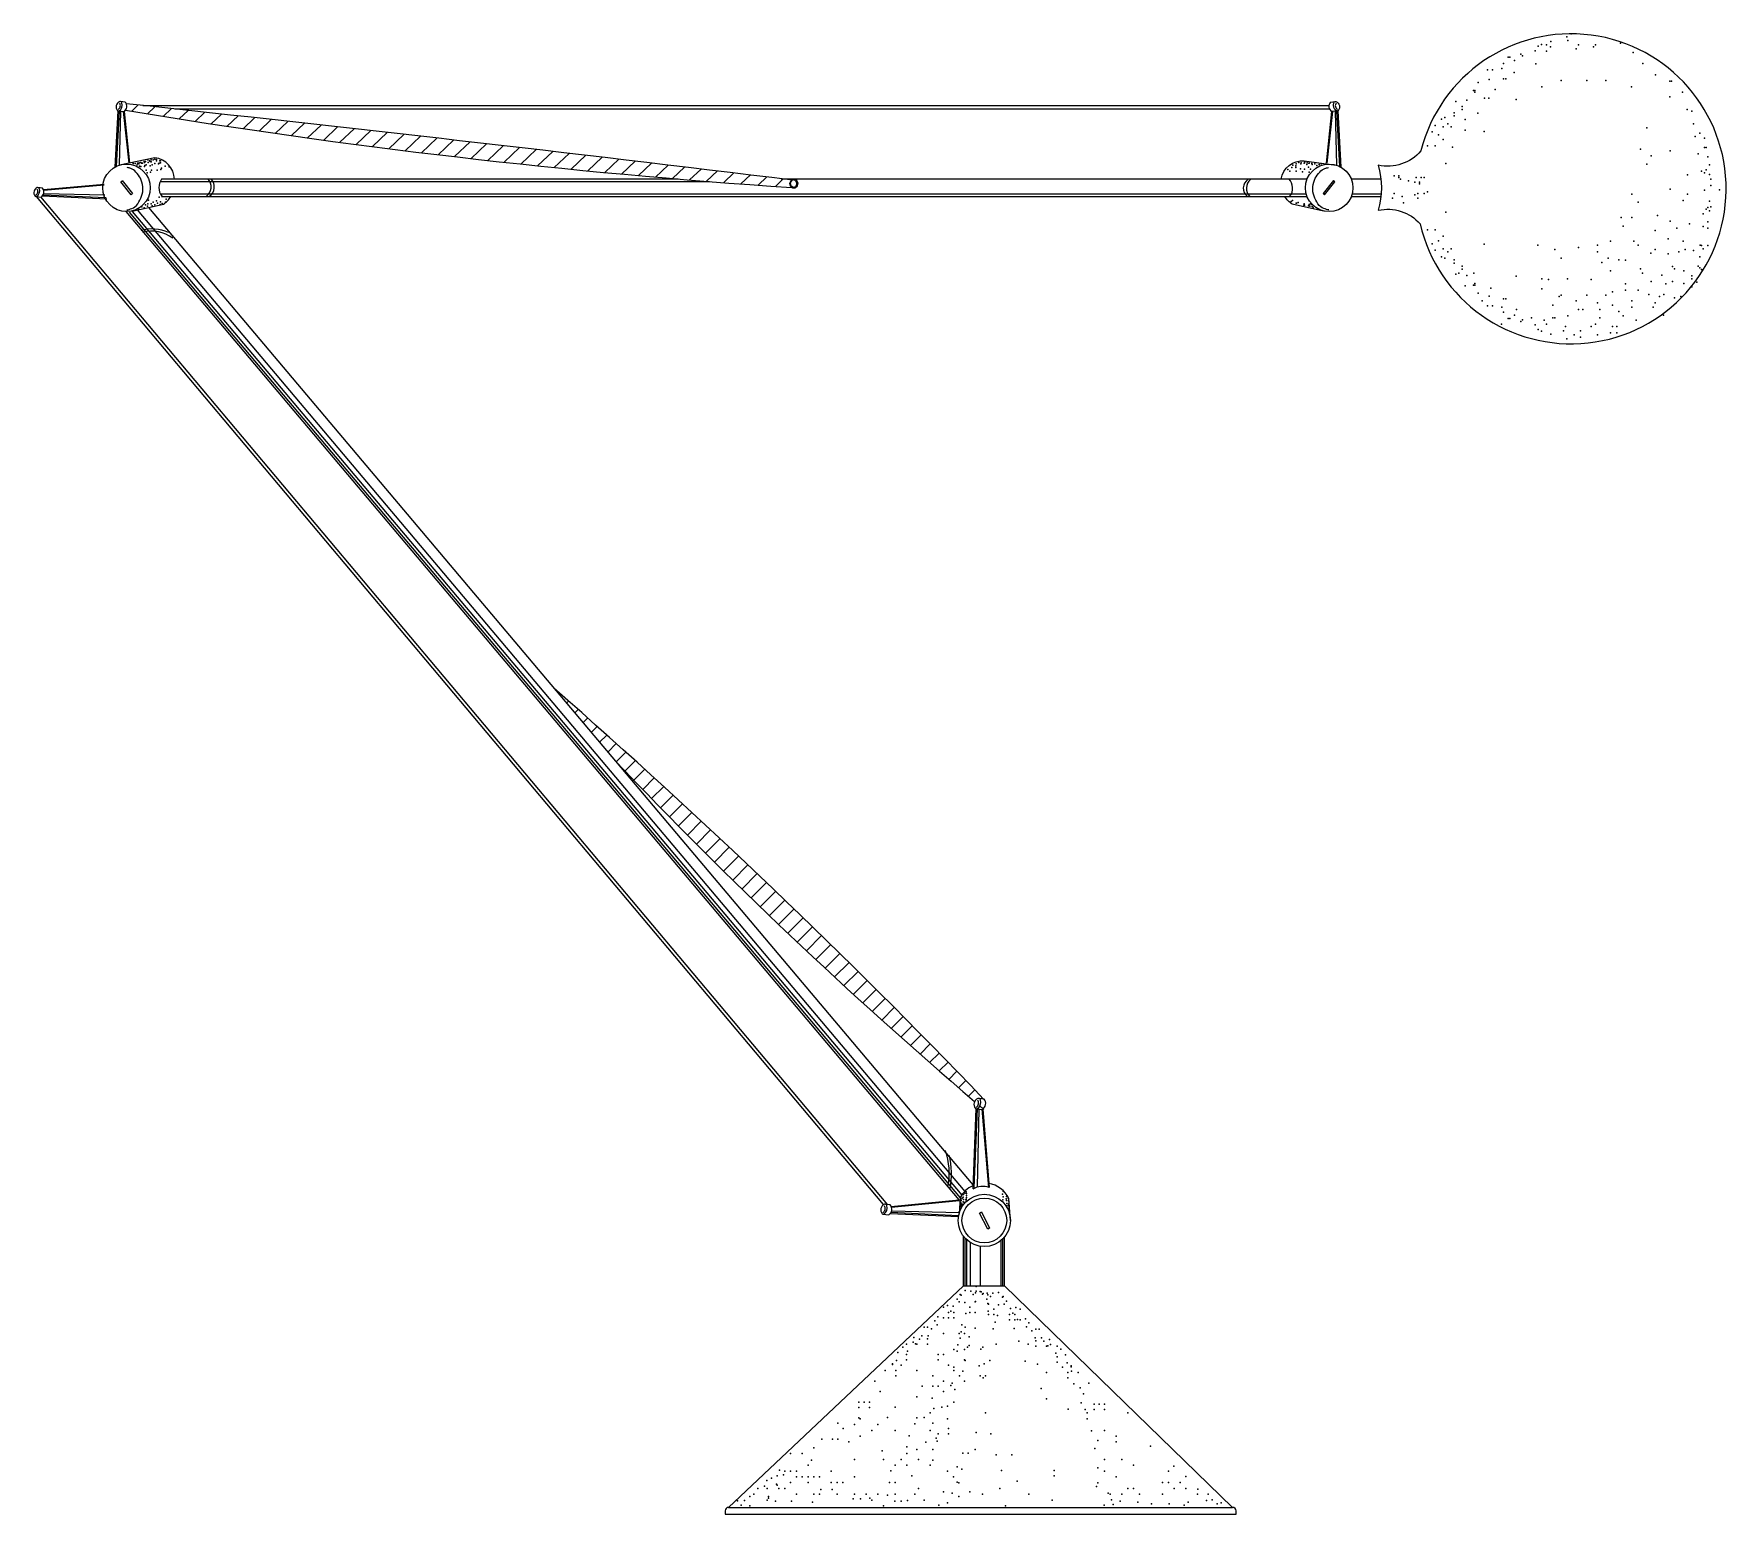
# Model space of a CAD drawing. Extents: x 1910 to 2571, y 2718 to 3296.
import ezdxf

# ---------------------------------------------------------------- set-up
doc = ezdxf.new("R2010")
doc.units = 0
doc.header["$MEASUREMENT"] = 0
for name, color, linetype in [('3', 3, 'CONTINUOUS'), ('7', 7, 'CONTINUOUS'), ('BH', 3, 'CONTINUOUS')]:
    doc.layers.add(name, color=color, linetype=linetype)

msp = doc.modelspace()

# ---------------------------------------------------------------- hatches: boundary and pattern name
at = {"layer": 'BH'}
h = msp.add_hatch(dxfattribs=at)
h.set_pattern_fill('ANSI31', color=256, scale=39.9, angle=-1.42462, style=0)
h.set_pattern_definition([(43.575377, (-9499.361, -3778.247), (-3.437925, 3.613285), [])])
h.paths.add_polyline_path([(1946.71, 3268.29, -0.28771), (1946.41, 3265.71, 0.024324), (2205.94, 3235.62, -0.481441), (2205.92, 3238.58, 0.003566)])
h = msp.add_hatch(dxfattribs=at)
h.set_pattern_fill('ANSI31', color=256, scale=39.9, style=0)
h.set_pattern_definition([(45, (-9321.2884, -4067.11), (-3.526695, 3.526695), [])])
h.paths.add_polyline_path([(2113.04, 3040.2), (2136.75, 3012.09, 0.025933), (2277.37, 2878.8, -0.179358), (2278.66, 2880.01, -0.107932), (2279.06, 2879.97), (2280.89, 2879.76, 0.021671)])

# ---------------------------------------------------------------- linework, layer by layer
at = {"layer": '3'}
for p, q in [((1943.3, 3265.48), (1942.19, 3243.87)), ((1943.87, 3265.43), (1943.34, 3244.33)), ((1944.95, 3265.32), (1947.07, 3245.12)), ((2417.06, 3265.32), (2414.94, 3245.12)), ((2418.14, 3265.43), (2418.67, 3244.33)), ((2418.71, 3265.48), (2419.82, 3243.87)), ((1959.35, 3237.96), (2173.82, 3237.96)), ((1913.68, 3232.76), (1938.31, 3231.69)), ((1913.87, 3234.57), (1937.43, 3236.66)), ((1913.9, 3233.29), (1937.77, 3232.79)), ((1959.35, 3233.23), (2406.81, 3233.23)), ((2424.79, 3233.23), (2436.08, 3233.23)), ((1947.27, 3226.04), (2271.73, 2841.21)), ((1948.38, 3226.33), (2272.32, 2842.15)), ((1950.35, 3226.87), (2273.51, 2843.69)), ((2278.37, 2875.91), (2277.11, 2845.18)), ((2278.99, 2875.85), (2278.38, 2845.49)), ((2280.18, 2875.73), (2282.79, 2845.23)), ((2244.72, 2835.51), (2271.12, 2834.29)), ((2244.93, 2837.5), (2271.32, 2840.07)), ((2244.95, 2836.1), (2271.43, 2835.5)), ((2271.36, 2835.25), (2271.35, 2835.82)), ((2273.71, 2806.78), (2273.71, 2825.34)), ((2274.37, 2806.78), (2274.37, 2824.7)), ((2275.7, 2806.78), (2275.7, 2823.7)), ((2279.69, 2806.78), (2279.69, 2822.24)), ((2287.67, 2806.78), (2287.67, 2824.51)), ((2288.34, 2806.78), (2288.34, 2825.11))]:
    msp.add_line(p, q, dxfattribs=at)
msp.add_lwpolyline([(2206.79, 3235.67, -0.083661), (2206.45, 3235.7, -0.685038), (2206.61, 3238.7)], format="xyb", dxfattribs=at)
for centre, radius, start, end in [((1942.1, 3267.6), 1.72, 300.75338, 34.99604), ((2419.91, 3267.6), 1.72, 145.00396, 239.24662), ((1909.98, 3234.11), 1.63, 300.75338, 34.99604), ((2277.04, 2878.24), 1.89, 300.75338, 34.99604), ((2240.64, 2837), 1.79, 300.75338, 34.99604)]:
    msp.add_arc(centre, radius, start, end, dxfattribs=at)
for points in [[(1946.31, 3226.87), (1946.95, 3226.95), (1947.61, 3227.19), (1949.06, 3227.66), (1950.04, 3228.41), (1951.21, 3230.19), (1951.7, 3231.16), (1952.46, 3233.34), (1952.73, 3234.57), (1952.52, 3237.12), (1952.04, 3238.4), (1951.28, 3240.06), (1950.5, 3240.96), (1949.3, 3242.31), (1948.61, 3242.79), (1947.46, 3243.27), (1946.99, 3243.38), (1946.53, 3243.41), (1946.5, 3243.41), (1946.48, 3243.41), (1946.46, 3243.41)], [(2206.61, 3238.7), (2206.73, 3238.69), (2206.86, 3238.65), (2207.12, 3238.58), (2207.31, 3238.45), (2207.54, 3238.14), (2207.64, 3237.96), (2207.8, 3237.57), (2207.86, 3237.35), (2207.84, 3236.88), (2207.77, 3236.64), (2207.64, 3236.33), (2207.51, 3236.16), (2207.3, 3235.9), (2207.18, 3235.81), (2206.97, 3235.71), (2206.89, 3235.68), (2206.8, 3235.67), (2206.8, 3235.67), (2206.79, 3235.67), (2206.79, 3235.67)], [(2415.7, 3226.87), (2415.05, 3226.95), (2414.4, 3227.19), (2412.95, 3227.66), (2411.97, 3228.41), (2410.8, 3230.19), (2410.3, 3231.16), (2409.54, 3233.34), (2409.28, 3234.57), (2409.49, 3237.12), (2409.97, 3238.4), (2410.73, 3240.06), (2411.51, 3240.96), (2412.71, 3242.31), (2413.4, 3242.79), (2414.55, 3243.27), (2415.01, 3243.38), (2415.48, 3243.41), (2415.51, 3243.41), (2415.53, 3243.41), (2415.55, 3243.41)]]:
    msp.add_open_spline(points, degree=3, knots=[3.294068, 3.294068, 3.294068, 3.294068, 3.647859, 3.647859, 4.043866, 4.043866, 4.439873, 4.439873, 4.83588, 4.83588, 5.231886, 5.231886, 5.627893, 5.627893, 6.0239, 6.0239, 6.283185, 6.283185, 6.283185, 6.295262, 6.295262, 6.295262, 6.295262], dxfattribs=at)
for p in [(2500.59, 3291.39), (2508.93, 3293.05), (2510.28, 3295.63), (2513.1, 3291.39), (2519.78, 3291.39), (2500.59, 3288.89), (2502.26, 3290.55), (2512.27, 3289.72), (2518.94, 3290.55), (2483.91, 3278.05), (2484.74, 3278.05), (2488.08, 3280.55), (2496.42, 3283.89), (2480.57, 3273.89), (2473.9, 3264.72), (2476.4, 3270.55), (2478.07, 3270.55), (2468.89, 3262.22), (2468.89, 3258.05), (2539.79, 3258.89), (2463.89, 3251.39), (1948.86, 3244.97), (1949.59, 3244.97), (1950.32, 3244.54), (1950.47, 3245.12), (1951.05, 3244.83), (1951.2, 3245.27), (1951.78, 3245.41), (1952.07, 3245.12), (1952.51, 3245.12), (1953.1, 3245.85), (1953.24, 3245.41), (1953.68, 3245.85), (1953.83, 3244.54), (1954.56, 3246.43), (1954.7, 3245.41), (1955.14, 3246), (1955.43, 3245.85), (1955.87, 3246.43), (1955.87, 3245.7), (1956.17, 3244.54), (1956.6, 3246.43), (1957.33, 3246.73), (1957.33, 3244.97), (1957.92, 3246.58), (1957.92, 3246), (1958.65, 3244.83), (1958.94, 3245.12), (1959.23, 3246), (1959.53, 3246), (1959.53, 3245.27), (2401.64, 3244.37), (2402.88, 3244.84), (2403.97, 3245.46), (2404.75, 3244.84), (2404.91, 3245.31), (2406, 3245.15), (2406.16, 3245.31), (2406.31, 3245.62), (2407.09, 3244.68), (2407.25, 3245.31), (2407.87, 3245.15), (2408.03, 3245.15), (2408.96, 3244.99), (2409.12, 3244.68), (2410.21, 3244.84), (2411.92, 3244.68), (2412.7, 3244.84), (2537.29, 3250.56), (2539.79, 3244.72), (2541.46, 3248.06), (1951.34, 3243.95), (1951.78, 3243.81), (1953.24, 3243.81), (1953.39, 3244.24), (1953.83, 3242.35), (1954.27, 3241.32), (1955.43, 3244.1), (1955.58, 3241.62), (1956.02, 3242.35), (1958.21, 3242.35), (1959.67, 3242.64), (1959.82, 3243.22), (1961.28, 3243.95), (1962.89, 3243.66), (2399.61, 3242.66), (2400.39, 3242.04), (2401.17, 3243.44), (2402.73, 3244.06), (2402.73, 3243.44), (2402.88, 3242.04), (2404.6, 3242.97), (2405.38, 3241.72), (2406.16, 3242.81), (2407.71, 3243.59), (2408.03, 3241.57), (2408.49, 3242.81), (2410.99, 3244.22), (2555.64, 3240.56), (1958.94, 3231.83), (2533.96, 3233.06), (2555.64, 3233.06), (2568.15, 3234.72), (1950.9, 3227.16), (1952.22, 3228.04), (1953.1, 3227.75), (1953.68, 3228.91), (1954.41, 3228.33), (1954.56, 3229.21), (1954.85, 3230.67), (1955.87, 3229.21), (1955.87, 3229.21), (1956.17, 3228.48), (1956.6, 3229.94), (1957.33, 3228.91), (1957.92, 3230.37), (1958.36, 3229.5), (1959.38, 3229.06), (1959.53, 3230.08), (1960.11, 3229.35), (1961.43, 3229.94), (1961.72, 3231.1), (2401.01, 3230.2), (2401.48, 3230.51), (2402.88, 3229.58), (2403.04, 3229.58), (2403.66, 3229.74), (2405.84, 3228.8), (2406, 3229.27), (2406.16, 3228.8), (2407.71, 3228.49), (2408.03, 3228.96), (2408.18, 3228.33), (2408.49, 3229.27), (2408.96, 3228.96), (2409.12, 3228.18), (2409.58, 3227.71), (2409.9, 3228.33), (2543.97, 3224.72), (2553.97, 3230.56), (2564.82, 3228.06), (2529.79, 3223.89), (2530.62, 3220.56), (2533.96, 3223.89), (2543.13, 3218.89), (2551.47, 3219.72), (2556.48, 3221.39), (2497.25, 3213.06), (2503.93, 3211.39), (2513.1, 3212.22), (2520.61, 3213.06), (2525.61, 3214.72), (2534.79, 3214.72), (2536.46, 3213.06), (2543.13, 3211.39), (2548.14, 3215.56), (2553.97, 3214.72), (2554.81, 3211.39), (2560.65, 3213.06), (2506.43, 3208.06), (2520.61, 3210.56), (2522.28, 3206.39), (2524.78, 3208.06), (2531.45, 3207.23), (2548.14, 3209.73), (2549.8, 3204.73), (2552.31, 3210.56), (2466.39, 3202.23), (2472.23, 3202.23), (2501.43, 3199.73), (2518.11, 3199.73), (2525.61, 3203.06), (2537.29, 3203.89), (2538.13, 3202.23), (2541.46, 3198.89), (2545.63, 3201.39), (2549.8, 3198.89), (2550.64, 3203.89), (2468.89, 3197.23), (2478.9, 3196.39), (2483.91, 3192.23), (2484.74, 3192.23), (2505.6, 3193.06), (2531.45, 3198.06), (2531.45, 3195.56), (2536.46, 3195.56), (2540.63, 3193.89), (2544.8, 3193.06), (2546.47, 3193.89), (2547.3, 3198.06), (2553.14, 3193.06), (2475.57, 3191.39), (2488.91, 3188.06), (2503.09, 3189.73), (2508.93, 3185.56), (2512.27, 3191.39), (2513.1, 3188.06), (2514.77, 3188.06), (2520.61, 3190.56), (2521.44, 3188.06), (2526.45, 3189.73), (2528.95, 3187.23), (2530.62, 3185.56), (2533.96, 3191.39), (2533.96, 3188.89), (2542.3, 3188.89), (2543.13, 3190.56), (2483.07, 3182.23), (2494.75, 3184.73), (2499.76, 3183.89), (2500.59, 3182.23), (2503.09, 3184.73), (2503.93, 3184.73), (2507.26, 3179.73), (2508.1, 3181.39), (2513.94, 3179.73), (2518.11, 3181.39), (2519.78, 3182.23), (2521.44, 3184.73), (2525.61, 3178.89), (2526.45, 3181.39), (2528.12, 3181.39), (2528.12, 3178.89), (2535.62, 3183.89), (2511.43, 3178.06), (2513.94, 3177.23), (2520.61, 3178.06), (2272.92, 2841.46), (2273, 2842.46), (2273.5, 2843), (2274.12, 2843.57), (2274.16, 2842.13), (2274.25, 2842.83), (2288.21, 2842.62), (2288.46, 2843.74), (2288.55, 2841.55), (2289.75, 2841.67), (2271.55, 2836.49), (2271.64, 2836.83), (2271.68, 2838.19), (2271.72, 2837.32), (2271.89, 2837.9), (2271.93, 2839.97), (2271.93, 2838.44), (2271.97, 2840.68), (2272.01, 2839.19), (2272.01, 2839.1), (2272.09, 2840.1), (2272.22, 2838.15), (2272.47, 2838.73), (2272.51, 2841.09), (2272.88, 2839.64), (2272.96, 2840.51), (2273.21, 2839.31), (2273.92, 2840.39), (2274.08, 2840.64), (2274.08, 2840.39), (2274.16, 2841.26), (2288.42, 2840.35), (2289.71, 2840.8), (2289.79, 2840.14), (2289.87, 2839.02), (2289.91, 2838.03), (2290.45, 2841.01), (2290.54, 2840.06), (2290.58, 2838.69), (2290.62, 2838.03), (2290.74, 2837.12), (2290.74, 2836.45), (2290.87, 2836.04), (2292.85, 2790.09), (2294.67, 2785.26), (2298.29, 2784.06), (2297.08, 2777.42), (2301.91, 2776.22)]:
    msp.add_point(p, dxfattribs=at)
at = {"layer": '7'}
for p, q in [((1942.83, 3265.56), (1941.68, 3243.61)), ((1945.26, 3265.35), (1947.38, 3245.18)), ((1952.59, 3267.66), (2415.71, 3267.66)), ((1965.04, 3266.32), (2415.93, 3266.32)), ((2416.75, 3265.35), (2414.63, 3245.18)), ((2419.18, 3265.56), (2420.33, 3243.61)), ((1959.93, 3238.96), (2161.56, 3238.96)), ((2201.81, 3238.96), (2400.01, 3238.96)), ((2294.86, 3238.96), (2407.18, 3238.96)), ((2424.41, 3238.96), (2435.98, 3238.96)), ((1910.89, 3232.11), (2241.61, 2838.59)), ((1912.66, 3232.02), (2243.39, 2838.5)), ((1913.42, 3232.38), (1938.58, 3231.26)), ((1913.78, 3234.82), (1937.49, 3236.93)), ((1959.93, 3232.11), (2400.34, 3232.11)), ((2052.98, 3232.11), (2407.17, 3232.11)), ((2424.43, 3232.11), (2435.98, 3232.11)), ((1946, 3226.24), (2271.19, 2840.34)), ((1954.77, 3227.82), (2276.65, 2846.24)), ((2277.84, 2875.99), (2276.64, 2844.62)), ((2280.52, 2875.76), (2283.04, 2845.15)), ((2244.42, 2835.09), (2271.04, 2833.85)), ((2244.82, 2837.78), (2271.32, 2840.36)), ((2291.34, 2832.34), (2290.68, 2840.93)), ((2273.04, 2806.78), (2273.04, 2826.12)), ((2289, 2806.78), (2289, 2825.84)), ((2273.04, 2806.78), (2289, 2806.78)), ((2181.27, 2720.33), (2378.11, 2720.33))]:
    msp.add_line(p, q, dxfattribs=at)
for points in [[(2434.94, 3226.75, -0.27052), (2451.32, 3221.45, 8.373472), (2451.6, 3249.95, -0.277277), (2434.94, 3244.32, -0.138587)], [(1942.68, 3265.62, 0.130303), (1943.26, 3265.49, 0.331854), (1944.45, 3268.7, 0.328319), (1943.56, 3269.21, 0.500332)], [(2419.33, 3265.62, -0.130303), (2418.75, 3265.49, -0.331854), (2417.56, 3268.7, -0.328319), (2418.44, 3269.21, -0.500332)], [(2206.69, 3238.95, -0.130303), (2207.25, 3238.89, -0.576801), (2207.42, 3235.56, -0.264517), (2206.38, 3235.39, -0.710752)], [(1910.53, 3232.23, 0.130303), (1911.08, 3232.11, 0.331854), (1912.21, 3235.15, 0.328319), (1911.37, 3235.64, 0.500332)], [(2277.68, 2876.06, 0.130303), (2278.32, 2875.92, 0.331854), (2279.63, 2879.45, 0.328319), (2278.66, 2880.01, 0.500332)], [(2241.25, 2834.93, 0.130303), (2241.85, 2834.8, 0.331854), (2243.09, 2838.14, 0.328319), (2242.17, 2838.68, 0.500332)]]:
    msp.add_lwpolyline(points, format="xyb", close=True, dxfattribs=at)
for points in [[(1942.96, 3265.52), (1945.18, 3265.29)], [(1945.72, 3268.97), (1943.86, 3269.18)], [(2416.29, 3268.97), (2418.14, 3269.18)], [(2419.05, 3265.52), (2416.83, 3265.29)], [(1944.52, 3238.33), (1948.59, 3233.29), (1948.02, 3232.78), (1943.96, 3237.82), (1944.55, 3238.29)], [(2417.49, 3238.33), (2413.42, 3233.29), (2413.98, 3232.78), (2418.05, 3237.82), (2417.46, 3238.29)], [(1910.8, 3232.14), (1912.89, 3231.92)], [(1913.41, 3235.4), (1911.65, 3235.61)], [(2277.99, 2875.95), (2280.43, 2875.7)], [(2281.03, 2879.74), (2278.99, 2879.98)], [(2241.54, 2834.83), (2243.85, 2834.59)], [(2244.42, 2838.42), (2242.48, 2838.65)], [(2282.51, 2828.89), (2279.28, 2835.23), (2280, 2835.66), (2283.23, 2829.32), (2282.49, 2828.94)]]:
    msp.add_lwpolyline(points, dxfattribs=at)
for points in [[(1964.95, 3238.95, 0.370567), (1957.24, 3247.22), (1943.46, 3244.37)], [(2397.06, 3238.95, -0.391265), (2406.08, 3246.03), (2418.55, 3244.37)], [(1948.48, 3226.46), (1960.65, 3229.1, 0.100251), (1963.52, 3232.11, 0.100251)], [(2413.53, 3226.46), (2401.35, 3229.1, -0.100251), (2398.49, 3232.11, -0.100251)], [(2276.63, 2845.92, 0.162949), (2271.76, 2841.28), (2271.29, 2835.04)], [(2290.68, 2840.93, 0.243287), (2282.89, 2846.78)], [(2273.04, 2806.78), (2181.27, 2720.33, 0.414214), (2179.94, 2719), (2179.94, 2717.67), (2379.44, 2717.67), (2379.44, 2719, 0.414214), (2378.11, 2720.33), (2289, 2806.78)]]:
    msp.add_lwpolyline(points, format="xyb", dxfattribs=at)
for centre, radius in [((1946.21, 3235.51), 9.28), ((2415.8, 3235.51), 9.28), ((2281.14, 2832.34), 10.2), ((2281.14, 2832.34), 8.74)]:
    msp.add_circle(centre, radius, dxfattribs=at)
for centre, radius, start, end in [((1943.87, 3267.37), 2.45, 302.21239, 40.81024), ((2385.23, 5916.58), 2686.94, 260.58675, 266.17411), ((-6.77, -14918.05), 18290.96, 83.050638, 83.870985), ((2418.14, 3267.37), 2.45, 139.18976, 237.78761), ((1964.52, 3235.6), 5.68, 143.78907, 216.56958), ((1974.72, 3235.83), 4.52, 304.56217, 43.84055), ((1975.98, 3235.83), 4.52, 304.56217, 43.84055), ((2386.26, 3235.37), 4, 123.0915, 231.64955), ((2387.89, 3235.35), 4.43, 130.5768, 224.78458), ((2396.54, 3235.36), 5, 319.47169, 46.04204), ((1911.66, 3233.89), 2.32, 302.21239, 40.81024), ((1956.13, 3204), 15.44, 65.21156, 105.88023), ((1956.13, 3204), 15.44, 65.21156, 105.88023), ((1955.99, 3204.47), 14.11, 53.69805, 104.41273), ((346.99, 1024.52), 2679.9, 43.81077, 48.77657), ((3491.12, 4300.13), 1869.06, 223.56198, 229.50416), ((3491.12, 4300.13), 1869.06, 229.58537, 229.6505), ((2278.99, 2877.98), 2.69, 302.21239, 40.81024), ((2240.35, 2850.76), 27.08, 349.1406, 19.23781), ((2239.94, 2850.49), 28.41, 348.15218, 15.02218), ((2280.38, 2838.32), 7.32, 68.76182, 120.75578), ((2242.49, 2836.75), 2.55, 302.21239, 40.81024)]:
    msp.add_arc(centre, radius, start, end, dxfattribs=at)
at = {"layer": 'BH'}
for p in [(2497.43, 3290.8), (2498.67, 3291.42), (2502.38, 3292.65), (2508.57, 3294.5), (2529.59, 3292.03), (2483.83, 3284), (2485.68, 3286.47), (2486.3, 3286.47), (2488.16, 3285.24), (2490.63, 3287.71), (2491.25, 3287.09), (2496.2, 3288.94), (2534.54, 3288.33), (2538.25, 3284), (2477.64, 3281.53), (2478.26, 3277.82), (2479.5, 3281.53), (2483.21, 3282.15), (2506.35, 3277.47), (2516.36, 3277.47), (2523.87, 3277.47), (2543.2, 3279.68), (2472.08, 3273.5), (2472.69, 3273.5), (2472.69, 3272.88), (2473.93, 3276.59), (2498.84, 3274.97), (2533.88, 3274.97), (2548.77, 3277.2), (2548.77, 3271.03), (2549.39, 3277.2), (2553.72, 3272.88), (2464.65, 3264.85), (2465.27, 3269.17), (2467.75, 3267.32), (2467.75, 3266.08), (2469.6, 3269.79), (2488.83, 3269.97), (2555.57, 3266.08), (2557.43, 3265.47), (2457.23, 3259.9), (2459.71, 3262.38), (2460.32, 3259.29), (2460.94, 3262.99), (2462.18, 3260.52), (2463.42, 3259.29), (2464.65, 3263.61), (2558.04, 3260.52), (2454.14, 3251.87), (2456, 3257.43), (2457.23, 3251.87), (2458.47, 3256.2), (2460.32, 3254.34), (2476.31, 3257.47), (2558.66, 3255.58), (2560.52, 3256.82), (2562.37, 3254.96), (2562.37, 3251.25), (2562.99, 3251.25), (2461.3, 3244.96), (2548.89, 3249.96), (2559.9, 3248.78), (2563.61, 3247.55), (2564.23, 3244.46), (2441.15, 3240.13), (2443.01, 3240.13), (2443.01, 3239.52), (2443.63, 3238.9), (2446.72, 3238.28), (2446.72, 3238.28), (2449.81, 3239.52), (2451.67, 3239.52), (2452.9, 3239.52), (2561.14, 3241.99), (2562.37, 3241.37), (2562.99, 3242.6), (2564.23, 3240.75), (2564.85, 3238.9), (2440.53, 3231.48), (2441.15, 3233.34), (2444.24, 3232.1), (2449.19, 3237.66), (2449.19, 3232.72), (2450.43, 3233.34), (2450.43, 3231.48), (2451.05, 3237.66), (2451.05, 3237.04), (2452.9, 3233.34), (2454.14, 3233.95), (2548.89, 3234.96), (2562.37, 3234.57), (2564.85, 3236.43), (2444.86, 3229.63), (2461.3, 3226.05), (2536.38, 3229.96), (2561.76, 3225.3), (2562.99, 3227.16), (2563.61, 3227.78), (2564.23, 3230.25), (2564.23, 3226.54), (2454.14, 3219.14), (2457.23, 3219.14), (2548.89, 3222.46), (2561.76, 3220.36), (2563.61, 3222.22), (2563.61, 3219.74), (2456, 3213.58), (2458.47, 3214.81), (2460.32, 3216.67), (2460.32, 3211.72), (2463.42, 3211.72), (2476.31, 3213.55), (2561.14, 3212.95), (2561.76, 3211.71), (2563.61, 3212.95), (2457.23, 3211.11), (2459.71, 3208.63), (2460.94, 3208.02), (2462.18, 3210.49), (2464.65, 3207.4), (2464.65, 3206.16), (2467.75, 3204.93), (2528.87, 3207.46), (2541.39, 3209.96), (2558.04, 3211.09), (2559.9, 3204.92), (2560.52, 3208.62), (2465.27, 3201.84), (2467.75, 3203.69), (2469.6, 3201.22), (2472.69, 3198.13), (2488.83, 3201.04), (2498.84, 3199.96), (2508.85, 3199.96), (2554.33, 3203.06), (2554.33, 3198.12), (2557.43, 3201.21), (2557.43, 3199.97), (2559.28, 3198.74), (2560.52, 3204.3), (2561.14, 3203.68), (2472.08, 3197.51), (2472.69, 3197.51), (2473.93, 3194.42), (2478.26, 3193.19), (2498.84, 3196.04), (2506.35, 3193.54), (2516.36, 3193.54), (2523.87, 3193.54), (2526.37, 3194.96), (2550.62, 3192.56), (2557.43, 3196.88), (2477.64, 3189.48), (2479.5, 3189.48), (2483.21, 3188.86), (2483.83, 3187.01), (2488.16, 3185.77), (2546.29, 3185.76), (2485.68, 3184.54), (2486.3, 3184.54), (2490.63, 3183.3), (2491.25, 3183.92), (2496.2, 3182.07), (2497.43, 3180.21), (2498.67, 3179.59), (2502.38, 3178.36), (2508.57, 3176.51), (2270.52, 2801.62), (2271.77, 2803.49), (2272.08, 2803.18), (2273.64, 2805.05), (2275.85, 2804.79), (2276.76, 2803.49), (2277.7, 2804.12), (2277.92, 2806.6), (2278.01, 2804.74), (2279.57, 2804.65), (2279.89, 2804.43), (2280.4, 2803.61), (2280.71, 2803.83), (2282.07, 2801.62), (2282.27, 2803.92), (2282.58, 2803.3), (2283.52, 2802.67), (2284.43, 2803.97), (2286.64, 2804.23), (2286.64, 2804.23), (2288.2, 2802.36), (2288.52, 2802.67), (2265.15, 2798.47), (2266.77, 2799.13), (2267.21, 2796.41), (2268.02, 2796.94), (2268.96, 2798.81), (2269.27, 2796.41), (2271.33, 2800.53), (2273.58, 2800.26), (2273.95, 2796.01), (2275.45, 2798.47), (2275.45, 2796.41), (2277.51, 2800.53), (2277.51, 2796.41), (2277.7, 2800.69), (2282.58, 2799.87), (2282.7, 2796.94), (2282.77, 2799.71), (2282.77, 2795.59), (2284.83, 2797.65), (2284.83, 2795.59), (2286.33, 2795.19), (2286.7, 2799.44), (2288.95, 2799.71), (2289.77, 2800.8), (2291.02, 2795.59), (2291.33, 2797.99), (2292.26, 2796.12), (2293.08, 2795.59), (2293.51, 2798.31), (2295.14, 2797.65), (2257.72, 2790.7), (2258.97, 2790.7), (2260.53, 2790.08), (2261.78, 2793.2), (2262.71, 2791.64), (2263.03, 2794.76), (2265.15, 2794.35), (2267.21, 2794.35), (2269.27, 2794.35), (2272.08, 2788.83), (2272.39, 2791.64), (2273.64, 2790.7), (2277.51, 2790.24), (2284.57, 2790.08), (2285.39, 2792.69), (2291.02, 2793.53), (2293.08, 2793.53), (2294.14, 2793.63), (2295.14, 2793.53), (2297.26, 2793.94), (2297.57, 2790.82), (2298.51, 2792.38), (2299.76, 2789.26), (2301.32, 2789.88), (2302.57, 2789.88), (2249.29, 2782.9), (2250.72, 2784.06), (2253.34, 2784.78), (2253.66, 2786.65), (2254.28, 2784.15), (2254.84, 2784.06), (2255.84, 2786.02), (2256.78, 2787.27), (2258.97, 2786.12), (2258.97, 2784.06), (2259.28, 2787.27), (2265.15, 2788.18), (2269.27, 2782), (2269.27, 2782), (2270.83, 2783.84), (2271.33, 2788.18), (2271.33, 2788.18), (2271.77, 2786.34), (2273.39, 2788.18), (2273.39, 2782), (2274.58, 2782.9), (2275.2, 2786.96), (2275.2, 2783.53), (2279.77, 2782.08), (2280.51, 2782.9), (2285.76, 2784.06), (2301.01, 2786.45), (2301.32, 2785.3), (2301.32, 2783.24), (2303.51, 2786.45), (2304.44, 2785.2), (2305.44, 2783.24), (2306, 2783.33), (2306.63, 2785.83), (2306.94, 2783.96), (2309.56, 2783.24), (2311, 2782.08), (2245.23, 2776.35), (2245.23, 2776.04), (2246.79, 2777.6), (2247.41, 2780.72), (2248.66, 2775.82), (2250.72, 2779.94), (2250.72, 2777.88), (2251.16, 2781.35), (2263.09, 2779.94), (2263.09, 2777.88), (2265.15, 2779.94), (2267.21, 2775.82), (2270.52, 2781.35), (2273.39, 2777.88), (2273.64, 2777.6), (2279.15, 2775.53), (2281.14, 2776.35), (2283.32, 2777.6), (2309.13, 2780.53), (2309.56, 2779.12), (2309.56, 2777.06), (2312.87, 2779.9), (2313.5, 2776.78), (2315.06, 2775.53), (2315.06, 2775.22), (2238.36, 2769.65), (2242.48, 2773.76), (2246.6, 2773.76), (2246.6, 2771.71), (2254.84, 2773.76), (2261.03, 2771.71), (2265.15, 2769.65), (2268.65, 2768.87), (2269.27, 2775.11), (2269.27, 2773.76), (2271.46, 2771.67), (2272.71, 2773.55), (2273.39, 2769.65), (2279.57, 2771.71), (2280.71, 2770.89), (2281.64, 2771.71), (2305.44, 2772.94), (2311.62, 2775), (2313.69, 2772.94), (2313.69, 2770.89), (2315.17, 2773.55), (2317.81, 2772.94), (2321.93, 2768.83), (2240.42, 2765.53), (2254.84, 2763.47), (2256.9, 2767.59), (2260.84, 2762.94), (2261.03, 2767.59), (2263.09, 2767.59), (2265.15, 2765.53), (2268.02, 2767.93), (2269.58, 2766.37), (2303.38, 2766.77), (2305.44, 2762.65), (2316.11, 2768.56), (2318.61, 2767), (2319.87, 2764.71), (2232.17, 2761.41), (2232.17, 2759.35), (2234.23, 2761.41), (2236.3, 2761.41), (2236.3, 2759.35), (2243.39, 2755.44), (2246.35, 2759.45), (2246.35, 2759.45), (2257.72, 2755.45), (2259.97, 2757.18), (2261.46, 2758.88), (2264.51, 2759.45), (2266.77, 2759.82), (2269.27, 2761.41), (2281.64, 2757.29), (2313.93, 2758.63), (2313.93, 2758.63), (2318.92, 2761.07), (2320.48, 2758.57), (2321.24, 2757.18), (2323.99, 2760.59), (2323.99, 2758.53), (2326.05, 2760.59), (2328.11, 2760.59), (2328.11, 2758.53), (2337.13, 2757.18), (2223.93, 2753.18), (2225.99, 2751.12), (2230.46, 2752.65), (2232.17, 2755.24), (2232.73, 2754.91), (2237.27, 2750.38), (2239.54, 2752.65), (2246.35, 2750.38), (2253.97, 2752.96), (2254.84, 2755.24), (2259.97, 2750.38), (2261.03, 2753.18), (2263.09, 2749.06), (2263.09, 2749.06), (2266.78, 2754.91), (2267.21, 2751.12), (2267.21, 2749.06), (2278.01, 2749.53), (2283.7, 2749.06), (2321.24, 2754.91), (2322.98, 2750.15), (2328.05, 2750.38), (2214.58, 2743.58), (2217.75, 2747), (2221.87, 2747), (2223.93, 2747), (2228.2, 2745.84), (2232.73, 2748.11), (2241.22, 2742.44), (2250.85, 2743.91), (2251.78, 2748.28), (2254.84, 2742.88), (2258.34, 2745.78), (2261.03, 2742.88), (2261.03, 2742.88), (2262.4, 2747.34), (2262.71, 2746.1), (2277.51, 2742.88), (2324.23, 2743.29), (2325.48, 2746.41), (2332.59, 2748.11), (2332.59, 2745.84), (2346.09, 2744.22), (2205.5, 2741.31), (2210.04, 2741.31), (2212.31, 2736.78), (2213.63, 2738.76), (2230.46, 2739.04), (2241.81, 2739.04), (2246.35, 2736.78), (2248.62, 2739.04), (2250.89, 2741.31), (2250.89, 2736.78), (2250.89, 2736.78), (2255.43, 2739.04), (2259.97, 2736.78), (2261.03, 2738.76), (2270.52, 2736.11), (2272.71, 2741.42), (2274.89, 2741.42), (2285.76, 2740.82), (2291.94, 2740.82), (2325.48, 2735.8), (2328.05, 2739.04), (2334.86, 2739.04), (2339.4, 2736.78), (2355.14, 2736.42), (2196.2, 2730.81), (2198.07, 2731.75), (2200, 2729.43), (2200.26, 2732.68), (2200.26, 2728.94), (2201.2, 2734.87), (2202.76, 2732.99), (2203.23, 2734.51), (2203.23, 2734.51), (2205.5, 2734.51), (2205.5, 2729.97), (2207.77, 2734.51), (2207.77, 2734.51), (2207.77, 2732.24), (2210.04, 2732.24), (2212.31, 2732.24), (2212.31, 2729.97), (2214.58, 2732.24), (2216.85, 2732.24), (2221.39, 2734.51), (2221.39, 2729.97), (2223.66, 2729.97), (2225.93, 2729.97), (2230.46, 2732.24), (2244.08, 2729.97), (2244.6, 2734.55), (2246.35, 2729.97), (2252.78, 2732.59), (2266.78, 2734.51), (2269.05, 2732.24), (2270.52, 2730.19), (2271.14, 2729.87), (2272.39, 2735.18), (2287.82, 2734.65), (2294, 2730.53), (2308.43, 2734.65), (2308.43, 2732.59), (2325.48, 2729.87), (2328.05, 2734.51), (2332.59, 2732.24), (2350.75, 2729.97), (2353.02, 2734.51), (2353.02, 2729.97), (2357.55, 2729.97), (2359.83, 2732.37), (2184.81, 2722.93), (2187.46, 2723.01), (2189.64, 2724.57), (2191.2, 2725.51), (2192.77, 2727.69), (2195.26, 2728.63), (2196.42, 2727.71), (2196.42, 2727.71), (2196.42, 2723.17), (2196.83, 2724.57), (2196.83, 2723.95), (2199.64, 2722.7), (2200.96, 2727.71), (2203.23, 2727.71), (2203.23, 2727.71), (2205.88, 2722.7), (2207.77, 2725.44), (2214, 2722.39), (2214.58, 2725.44), (2216.85, 2725.44), (2216.85, 2725.44), (2217.35, 2727.27), (2221.69, 2727.27), (2223.66, 2725.44), (2229.93, 2723.64), (2230.46, 2725.44), (2232.74, 2723.64), (2235, 2725.44), (2236.48, 2723.95), (2237.27, 2723.17), (2239.54, 2725.44), (2243.39, 2725.1), (2246.16, 2722.7), (2246.35, 2725.44), (2248.66, 2722.7), (2251.16, 2723.01), (2253.97, 2725.51), (2255.43, 2727.71), (2257.7, 2723.17), (2257.7, 2723.17), (2265.15, 2726.41), (2268.65, 2725.82), (2271.14, 2724.57), (2275.45, 2726.41), (2280.39, 2725.44), (2287.2, 2727.71), (2298.55, 2725.44), (2307.63, 2723.17), (2324.92, 2728.47), (2329.54, 2725.82), (2330.32, 2725.44), (2330.79, 2723.32), (2334.22, 2722.7), (2334.86, 2725.44), (2337.13, 2727.71), (2339.4, 2727.71), (2341.09, 2722.39), (2341.67, 2725.44), (2350.75, 2725.44), (2355.29, 2727.71), (2359.82, 2727.71), (2360.76, 2722.39), (2364.36, 2725.44), (2364.51, 2727.38), (2367.94, 2723.01), (2368.57, 2725.51), (2370.13, 2723.32), (2186.21, 2721.14), (2189.61, 2720.91), (2241.81, 2720.91), (2263.34, 2721.14), (2266.77, 2722.08), (2289.47, 2720.91), (2327.98, 2721.14), (2331.41, 2721.45), (2346.4, 2721.76), (2353.27, 2721.76), (2359.2, 2721.14), (2372, 2721.76), (2373.57, 2722.08)]:
    msp.add_point(p, dxfattribs=at)

doc.saveas('drawing.dxf')
